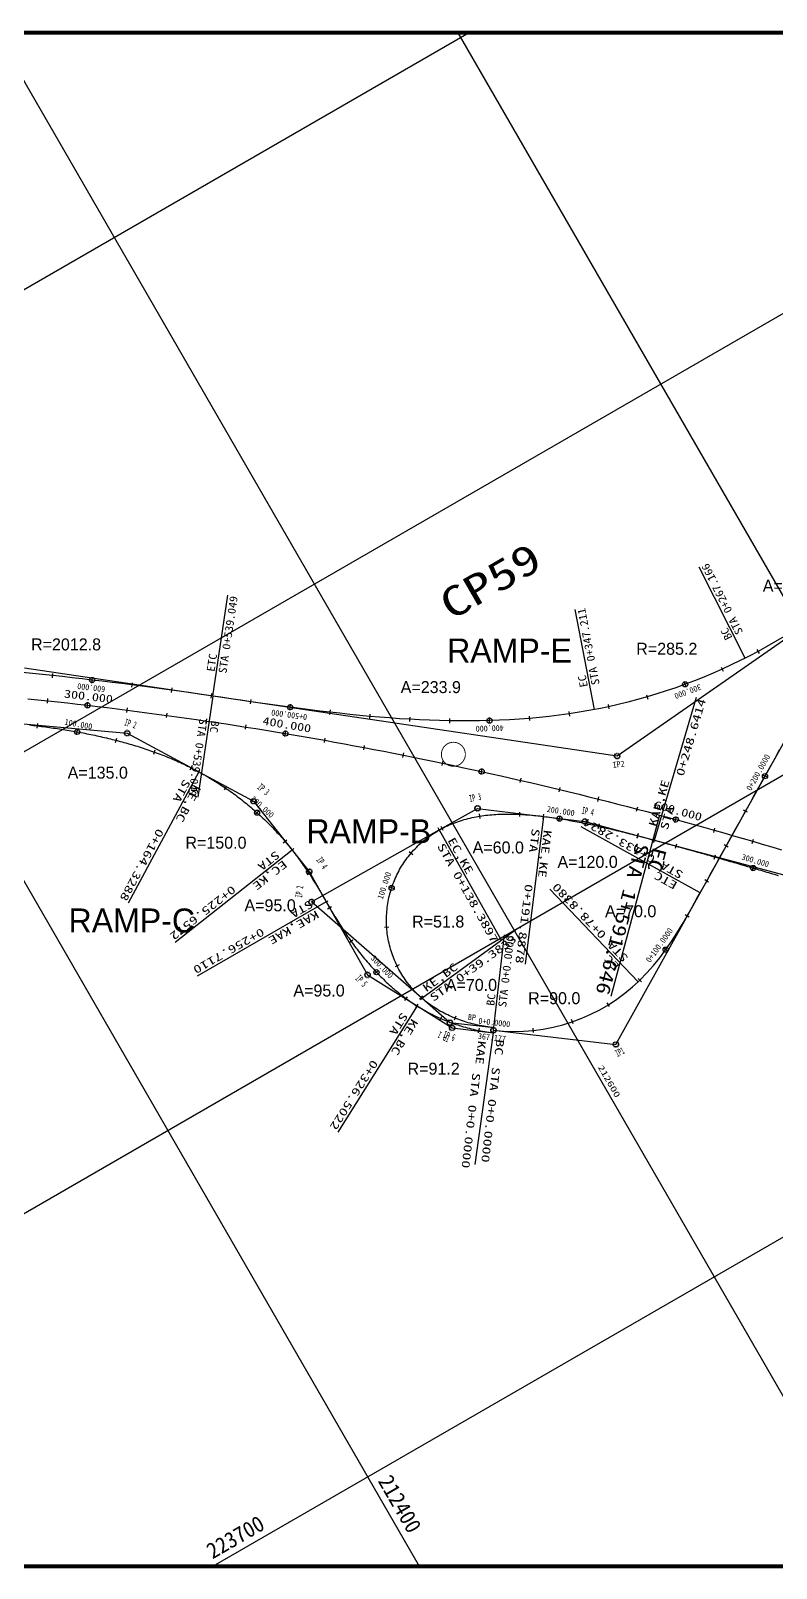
# Model space of a CAD drawing. Extents: x -5410 to -3212, y 168 to 1565.
# Drawn here: x -4952 to -4579, y 796 to 1565 of the extents above; entities that cross this region are included whole.
import ezdxf
from ezdxf.enums import TextEntityAlignment as Align

# ---------------------------------------------------------------- set-up
doc = ezdxf.new("R2010")
doc.units = 0
doc.header["$MEASUREMENT"] = 0
doc.layers.get('0').update_dxf_attribs({"linetype": 'CONTINUOUS'})
for name, color, linetype in [('CA-ALGN-CNTL', 2, 'CONTINUOUS'), ('CA-ALGN-IPLN', 1, 'CONTINUOUS'), ('CA-ALGN-IPSM', 2, 'CONTINUOUS'), ('CA-ALGN-STSM', 2, 'CONTINUOUS'), ('CA-ALGN-SUBL', 1, 'CONTINUOUS'), ('CA-ALGN-SUBT', 2, 'CONTINUOUS'), ('CA-ALGN-TEXT', 3, 'CONTINUOUS'), ('CA-TEXT', 3, 'CONTINUOUS'), ('CV-GRID-BORD', 4, 'CONTINUOUS'), ('CV-GRID-LINE', 1, 'CONTINUOUS'), ('CV-GRID-TEXT', 4, 'CONTINUOUS'), ('CV-SURV-SYMB', 3, 'CONTINUOUS'), ('CV-SURV-TEXT', 3, 'CONTINUOUS')]:
    doc.layers.add(name, color=color, linetype=linetype)
doc.styles.add('GHS', font='DotumChe.ttf')
doc.styles.add('GTXT', font='DotumChe.ttf')

# ---------------------------------------------------------------- blocks, each defined once
blk = doc.blocks.new('CVSVCPM')
at = {"const_width": 0.15}
blk.add_lwpolyline([(0, 2, -1), (0, -2, -1), (0, 2)], format="xyb", dxfattribs=at)
at = {"style": 'GTXT', "flags": 1}
blk.add_attdef('NO', text='', height=2.5, dxfattribs=at).set_placement((0, 4.76), align=Align.MIDDLE)
blk = doc.blocks.new('CASTAMM')
blk.add_line((0, -1.5), (0, 1.5))
blk.add_circle((0, 0), 1.3)
at = {"style": 'GTXT', "flags": 1}
for tag, p in [('XSEC_DAT', (0, -6.85)), ('STA_DST', (0, -3.62))]:
    blk.add_attdef(tag, text='', height=2.5, dxfattribs=at).set_placement(p, align=Align.MIDDLE)
blk = doc.blocks.new('CAIPMRK')
at = {"const_width": 0.1}
blk.add_lwpolyline([(-2, 0, -1), (2, 0, -1)], format="xyb", close=True, dxfattribs=at)
blk.add_circle((0, 0), 1.5)
blk = doc.blocks.new('CASTAMS')
blk.add_line((0, -1.5), (0, 1.5))
at = {"style": 'GTXT', "flags": 1}
for tag, p in [('XSEC_DAT', (0, -6.9)), ('STA_DST', (0, -3.6))]:
    blk.add_attdef(tag, text='', height=2.5, dxfattribs=at).set_placement(p, align=Align.MIDDLE)

msp = doc.modelspace()

# ---------------------------------------------------------------- linework, layer by layer
for p, q in [((-4867.72, 1194.56), (-4867.72, 1194.56)), ((-4695.35, 1172.24), (-4695.35, 1172.24)), ((-4747.5, 1165.49), (-4747.5, 1165.49)), ((-4821.05, 1155.43), (-4821.05, 1155.43)), ((-4639.91, 1160.36), (-4639.91, 1160.36)), ((-4803.98, 1129.53), (-4803.98, 1129.53)), ((-4758.58, 1077.48), (-4758.58, 1077.48)), ((-4756.12, 1081.32), (-4756.12, 1081.32))]:
    msp.add_line(p, q)
at = {"layer": 'CA-ALGN-CNTL'}
for points in [[(-4575.01, 1262.16), (-4579.33, 1259.63), (-4583.67, 1257.17), (-4588.06, 1254.76), (-4592.48, 1252.43), (-4594.41, 1251.44), (-4596.94, 1250.17), (-4601.44, 1247.99), (-4605.98, 1245.9), (-4610.56, 1243.88), (-4615.16, 1241.94), (-4619.81, 1240.08), (-4624.48, 1238.3), (-4629.18, 1236.61), (-4633.92, 1235), (-4638.68, 1233.47), (-4643.47, 1232.02), (-4648.28, 1230.66), (-4653.11, 1229.39), (-4657.97, 1228.2), (-4662.84, 1227.09), (-4667.74, 1226.07), (-4669.91, 1225.65), (-4672.65, 1225.14), (-4677.58, 1224.29), (-4682.52, 1223.52), (-4687.47, 1222.84), (-4692.43, 1222.23), (-4697.41, 1221.7), (-4702.38, 1221.25), (-4707.37, 1220.86), (-4712.36, 1220.55), (-4717.35, 1220.31), (-4722.35, 1220.13), (-4727.35, 1220.01), (-4732.35, 1219.96), (-4737.35, 1219.96), (-4742.35, 1220.03), (-4747.35, 1220.14), (-4752.34, 1220.31), (-4757.34, 1220.53), (-4762.33, 1220.79), (-4767.32, 1221.1), (-4772.31, 1221.46), (-4777.3, 1221.85), (-4782.28, 1222.28), (-4787.25, 1222.75), (-4792.23, 1223.25), (-4797.2, 1223.79), (-4802.17, 1224.35), (-4807.13, 1224.94), (-4812.1, 1225.55), (-4817.06, 1226.19), (-4822.01, 1226.85), (-4826.97, 1227.52), (-4831.92, 1228.21), (-4836.87, 1228.91), (-4841.82, 1229.62), (-4846.77, 1230.34), (-4851.71, 1231.07), (-4856.66, 1231.8), (-4860.66, 1232.4), (-4860.66, 1232.4), (-4861.61, 1232.54), (-4866.55, 1233.26), (-4871.5, 1233.98), (-4876.45, 1234.68), (-4881.4, 1235.37), (-4886.36, 1236.04), (-4891.31, 1236.71), (-4896.27, 1237.36), (-4901.23, 1238), (-4906.19, 1238.63), (-4911.15, 1239.24), (-4916.12, 1239.84), (-4921.08, 1240.43), (-4926.05, 1241.01), (-4931.02, 1241.58), (-4935.98, 1242.13), (-4940.96, 1242.67), (-4945.93, 1243.2), (-4950.9, 1243.72), (-4955.88, 1244.22)], [(-4953.24, 1231.09), (-4948.26, 1230.57), (-4943.29, 1230.05), (-4938.32, 1229.51), (-4933.35, 1228.96), (-4928.38, 1228.4), (-4923.41, 1227.82), (-4918.45, 1227.23), (-4913.49, 1226.63), (-4908.52, 1226.02), (-4903.56, 1225.39), (-4898.6, 1224.76), (-4893.65, 1224.11), (-4888.69, 1223.44), (-4883.74, 1222.77), (-4878.78, 1222.08), (-4873.83, 1221.38), (-4868.88, 1220.67), (-4863.94, 1219.94), (-4858.99, 1219.21), (-4854.05, 1218.46), (-4849.11, 1217.7), (-4844.17, 1216.92), (-4839.23, 1216.14), (-4834.29, 1215.34), (-4829.36, 1214.53), (-4824.43, 1213.7), (-4819.5, 1212.87), (-4814.57, 1212.02), (-4809.64, 1211.16), (-4804.72, 1210.29), (-4799.8, 1209.4), (-4794.88, 1208.51), (-4789.96, 1207.6), (-4785.05, 1206.67), (-4780.14, 1205.74), (-4775.23, 1204.79), (-4770.32, 1203.84), (-4765.42, 1202.87), (-4760.51, 1201.88), (-4755.61, 1200.89), (-4750.72, 1199.88), (-4745.82, 1198.86), (-4740.93, 1197.83), (-4736.04, 1196.78), (-4731.15, 1195.73), (-4726.27, 1194.66), (-4721.39, 1193.58), (-4716.51, 1192.48), (-4711.63, 1191.38), (-4706.76, 1190.26), (-4701.89, 1189.13), (-4697.02, 1187.99), (-4692.15, 1186.84), (-4687.29, 1185.67), (-4682.43, 1184.49), (-4677.58, 1183.3), (-4672.72, 1182.1), (-4667.87, 1180.88), (-4663.03, 1179.66), (-4658.18, 1178.42), (-4653.34, 1177.17), (-4648.5, 1175.9), (-4643.67, 1174.63), (-4638.84, 1173.34), (-4637.25, 1172.91), (-4634.01, 1172.04), (-4629.18, 1170.73), (-4624.36, 1169.41), (-4619.54, 1168.07), (-4614.73, 1166.73), (-4609.91, 1165.37), (-4605.11, 1164), (-4600.3, 1162.62), (-4595.5, 1161.24), (-4590.7, 1159.84), (-4585.9, 1158.43), (-4581.1, 1157.01), (-4576.31, 1155.58)], [(-4952.33, 1218), (-4951.34, 1217.89), (-4950.35, 1217.76), (-4949.35, 1217.64), (-4948.36, 1217.52), (-4947.37, 1217.39), (-4946.38, 1217.26), (-4945.39, 1217.13), (-4944.4, 1217), (-4943.41, 1216.86), (-4942.41, 1216.72), (-4941.42, 1216.58), (-4940.43, 1216.44), (-4939.45, 1216.29), (-4938.46, 1216.15), (-4937.47, 1216), (-4936.48, 1215.84), (-4935.49, 1215.69), (-4934.5, 1215.53), (-4933.52, 1215.37), (-4932.53, 1215.2), (-4931.54, 1215.04), (-4930.56, 1214.87), (-4929.57, 1214.7), (-4928.59, 1214.52), (-4927.61, 1214.34), (-4926.62, 1214.16), (-4925.64, 1213.97), (-4924.66, 1213.79), (-4923.68, 1213.59), (-4922.7, 1213.4), (-4921.72, 1213.2), (-4920.74, 1213), (-4919.76, 1212.79), (-4918.78, 1212.59), (-4917.8, 1212.37), (-4916.83, 1212.16), (-4915.85, 1211.94), (-4914.88, 1211.71), (-4913.9, 1211.49), (-4912.93, 1211.26), (-4911.96, 1211.02), (-4910.99, 1210.78), (-4910.02, 1210.54), (-4909.05, 1210.29), (-4908.08, 1210.04), (-4907.11, 1209.78), (-4906.15, 1209.53), (-4905.18, 1209.26), (-4904.22, 1208.99), (-4903.26, 1208.72), (-4902.3, 1208.44), (-4901.34, 1208.16), (-4900.38, 1207.88), (-4899.42, 1207.59), (-4898.46, 1207.29), (-4897.51, 1206.99), (-4896.56, 1206.69), (-4895.61, 1206.38), (-4894.66, 1206.07), (-4893.71, 1205.75), (-4892.76, 1205.42), (-4891.82, 1205.1), (-4890.88, 1204.76), (-4889.93, 1204.43), (-4888.99, 1204.08), (-4888.06, 1203.73), (-4887.12, 1203.38), (-4886.19, 1203.02), (-4885.26, 1202.66), (-4884.33, 1202.29), (-4883.4, 1201.92), (-4882.47, 1201.54), (-4881.55, 1201.15), (-4880.63, 1200.76), (-4879.71, 1200.37), (-4878.8, 1199.97), (-4877.88, 1199.56), (-4876.97, 1199.15), (-4876.06, 1198.73), (-4875.16, 1198.31), (-4874.25, 1197.88), (-4873.35, 1197.45), (-4872.45, 1197.01), (-4871.56, 1196.56), (-4870.67, 1196.11), (-4869.78, 1195.65), (-4868.89, 1195.19), (-4868.01, 1194.72), (-4867.72, 1194.56), (-4867.72, 1194.56), (-4867.13, 1194.25), (-4866.25, 1193.76), (-4865.38, 1193.28), (-4864.51, 1192.79), (-4863.64, 1192.29), (-4862.77, 1191.78), (-4861.91, 1191.28), (-4861.06, 1190.76), (-4860.2, 1190.24), (-4859.35, 1189.71), (-4858.51, 1189.18), (-4857.66, 1188.64), (-4856.82, 1188.1), (-4855.99, 1187.55), (-4855.16, 1187), (-4854.33, 1186.44), (-4853.5, 1185.87), (-4852.68, 1185.3), (-4851.87, 1184.72), (-4851.05, 1184.14), (-4850.24, 1183.55), (-4849.44, 1182.96), (-4848.64, 1182.36), (-4847.84, 1181.76), (-4847.05, 1181.15), (-4846.26, 1180.53), (-4845.47, 1179.92), (-4844.69, 1179.29), (-4843.91, 1178.66), (-4843.14, 1178.03), (-4842.37, 1177.39), (-4841.61, 1176.74), (-4840.85, 1176.09), (-4840.09, 1175.44), (-4839.34, 1174.78), (-4838.6, 1174.11), (-4837.85, 1173.44), (-4837.12, 1172.76), (-4836.38, 1172.08), (-4835.65, 1171.4), (-4834.93, 1170.71), (-4834.21, 1170.02), (-4833.5, 1169.32), (-4832.79, 1168.61), (-4832.08, 1167.9), (-4831.38, 1167.19), (-4830.68, 1166.47), (-4829.99, 1165.75), (-4829.31, 1165.02), (-4828.63, 1164.29), (-4827.95, 1163.55), (-4827.28, 1162.81), (-4826.61, 1162.07), (-4825.95, 1161.32), (-4825.29, 1160.56), (-4824.64, 1159.8), (-4823.99, 1159.04), (-4823.35, 1158.27), (-4822.72, 1157.5), (-4822.09, 1156.73), (-4821.46, 1155.95), (-4821.05, 1155.43), (-4821.05, 1155.43), (-4820.84, 1155.16), (-4820.22, 1154.37), (-4819.61, 1153.58), (-4819.01, 1152.79), (-4818.41, 1151.99), (-4817.81, 1151.18), (-4817.22, 1150.37), (-4816.64, 1149.56), (-4816.06, 1148.75), (-4815.48, 1147.93), (-4814.91, 1147.11), (-4814.34, 1146.29), (-4813.78, 1145.46), (-4813.22, 1144.63), (-4812.67, 1143.8), (-4812.12, 1142.96), (-4811.57, 1142.13), (-4811.03, 1141.28), (-4810.49, 1140.44), (-4809.96, 1139.6), (-4809.43, 1138.75), (-4808.91, 1137.9), (-4808.38, 1137.04), (-4807.87, 1136.19), (-4807.35, 1135.33), (-4806.84, 1134.47), (-4806.33, 1133.61), (-4805.82, 1132.75), (-4805.32, 1131.88), (-4804.82, 1131.02), (-4804.33, 1130.15), (-4803.98, 1129.53), (-4803.98, 1129.53), (-4803.83, 1129.28), (-4803.34, 1128.41), (-4802.84, 1127.54), (-4802.34, 1126.68), (-4801.84, 1125.81), (-4801.33, 1124.95), (-4800.82, 1124.09), (-4800.31, 1123.23), (-4799.79, 1122.38), (-4799.27, 1121.52), (-4798.75, 1120.67), (-4798.22, 1119.82), (-4797.69, 1118.97), (-4797.15, 1118.13), (-4796.61, 1117.29), (-4796.07, 1116.45), (-4795.52, 1115.61), (-4794.97, 1114.78), (-4794.41, 1113.95), (-4793.85, 1113.12), (-4793.29, 1112.29), (-4792.72, 1111.47), (-4792.14, 1110.65), (-4791.56, 1109.84), (-4790.98, 1109.03), (-4790.39, 1108.22), (-4789.8, 1107.41), (-4789.2, 1106.61), (-4788.6, 1105.81), (-4787.99, 1105.02), (-4787.38, 1104.23), (-4786.76, 1103.44), (-4786.13, 1102.66), (-4785.5, 1101.88), (-4784.87, 1101.11), (-4784.23, 1100.34), (-4783.58, 1099.58), (-4782.93, 1098.82), (-4782.28, 1098.07), (-4781.62, 1097.32), (-4780.95, 1096.57), (-4780.27, 1095.83), (-4779.6, 1095.1), (-4778.91, 1094.37), (-4778.22, 1093.65), (-4777.52, 1092.93), (-4776.82, 1092.22), (-4776.11, 1091.51), (-4775.4, 1090.81), (-4774.68, 1090.12), (-4773.95, 1089.43), (-4773.22, 1088.75), (-4772.48, 1088.07), (-4771.74, 1087.41), (-4770.99, 1086.75), (-4770.23, 1086.09), (-4769.47, 1085.44), (-4768.7, 1084.81), (-4767.92, 1084.17), (-4767.14, 1083.55), (-4766.36, 1082.93), (-4765.56, 1082.32), (-4764.76, 1081.72), (-4763.96, 1081.13), (-4763.15, 1080.54), (-4762.33, 1079.97), (-4761.51, 1079.4), (-4760.68, 1078.84), (-4759.84, 1078.29), (-4759, 1077.75), (-4758.58, 1077.48), (-4758.58, 1077.48), (-4758.16, 1077.22), (-4757.3, 1076.69), (-4756.44, 1076.18), (-4755.58, 1075.68), (-4754.71, 1075.18), (-4753.84, 1074.7), (-4752.96, 1074.22), (-4752.07, 1073.76), (-4751.18, 1073.3), (-4750.29, 1072.86), (-4749.39, 1072.42), (-4748.48, 1071.99), (-4747.57, 1071.58), (-4746.66, 1071.17), (-4745.74, 1070.77), (-4744.82, 1070.39), (-4743.89, 1070.01), (-4742.96, 1069.65), (-4742.03, 1069.29), (-4741.09, 1068.94), (-4740.15, 1068.61), (-4739.2, 1068.28), (-4738.25, 1067.97), (-4737.3, 1067.67), (-4736.34, 1067.37), (-4735.38, 1067.09), (-4734.42, 1066.82), (-4733.46, 1066.56), (-4732.49, 1066.3), (-4731.52, 1066.06), (-4730.54, 1065.83), (-4729.57, 1065.61), (-4728.59, 1065.41), (-4727.61, 1065.21), (-4726.63, 1065.02), (-4725.64, 1064.84), (-4724.66, 1064.68), (-4723.67, 1064.52), (-4722.68, 1064.38), (-4721.69, 1064.25), (-4720.7, 1064.12), (-4720.52, 1064.1), (-4720.52, 1064.1)], [(-4720.38, 1065.34), (-4720.38, 1065.34), (-4720.38, 1065.34), (-4715.4, 1064.91), (-4710.4, 1064.75), (-4705.4, 1064.87), (-4700.42, 1065.26), (-4695.47, 1065.94), (-4690.56, 1066.88), (-4685.71, 1068.1), (-4680.93, 1069.59), (-4676.25, 1071.33), (-4671.67, 1073.34), (-4667.21, 1075.59), (-4662.88, 1078.09), (-4658.7, 1080.83), (-4654.67, 1083.8), (-4650.82, 1086.98), (-4647.98, 1089.57), (-4647.14, 1090.37), (-4643.66, 1093.96), (-4640.36, 1097.71), (-4637.23, 1101.61), (-4634.25, 1105.62), (-4631.4, 1109.74), (-4628.68, 1113.93), (-4626.06, 1118.19), (-4623.52, 1122.5), (-4621.04, 1126.84), (-4618.59, 1131.2), (-4617, 1134.07), (-4616.16, 1135.57), (-4613.73, 1139.94), (-4611.3, 1144.31), (-4608.87, 1148.68), (-4606.44, 1153.05), (-4604.01, 1157.42), (-4601.58, 1161.79), (-4599.15, 1166.16), (-4596.72, 1170.53), (-4594.29, 1174.9), (-4591.86, 1179.27), (-4589.43, 1183.63), (-4587, 1188), (-4584.57, 1192.37), (-4582.14, 1196.74), (-4579.71, 1201.11), (-4577.28, 1205.48)], [(-4720.38, 1065.34), (-4715.4, 1064.91), (-4710.4, 1064.75), (-4705.4, 1064.87), (-4700.42, 1065.26), (-4695.47, 1065.94), (-4690.56, 1066.88), (-4685.71, 1068.1), (-4680.93, 1069.59), (-4676.25, 1071.33), (-4671.67, 1073.34), (-4667.21, 1075.59), (-4662.88, 1078.09), (-4658.7, 1080.83), (-4654.67, 1083.8), (-4650.82, 1086.98), (-4647.98, 1089.57), (-4647.14, 1090.37), (-4643.66, 1093.96), (-4640.36, 1097.71), (-4637.23, 1101.61), (-4634.25, 1105.62), (-4631.4, 1109.74), (-4628.68, 1113.93), (-4626.06, 1118.19), (-4623.52, 1122.5), (-4621.04, 1126.84), (-4618.59, 1131.2), (-4617, 1134.07), (-4616.16, 1135.57), (-4613.73, 1139.94), (-4611.3, 1144.31), (-4608.87, 1148.68), (-4606.44, 1153.05), (-4604.01, 1157.42), (-4601.58, 1161.79), (-4599.15, 1166.16), (-4596.72, 1170.53), (-4594.29, 1174.9), (-4591.86, 1179.27), (-4589.43, 1183.64), (-4587, 1188.01), (-4584.57, 1192.38), (-4582.14, 1196.75), (-4579.71, 1201.12), (-4577.28, 1205.48)], [(-4720.23, 1066.59), (-4721.23, 1066.71), (-4722.22, 1066.84), (-4723.21, 1066.98), (-4724.2, 1067.14), (-4725.18, 1067.3), (-4726.17, 1067.48), (-4727.15, 1067.68), (-4728.13, 1067.88), (-4729.1, 1068.1), (-4730.08, 1068.33), (-4731.05, 1068.57), (-4732.01, 1068.82), (-4732.98, 1069.09), (-4733.94, 1069.37), (-4734.89, 1069.67), (-4735.84, 1069.98), (-4736.79, 1070.3), (-4737.73, 1070.64), (-4738.67, 1070.99), (-4739.6, 1071.35), (-4740.52, 1071.73), (-4741.44, 1072.13), (-4742.35, 1072.53), (-4743.26, 1072.96), (-4744.16, 1073.39), (-4745.05, 1073.85), (-4745.94, 1074.31), (-4746.81, 1074.79), (-4747.68, 1075.29), (-4748.54, 1075.8), (-4749.39, 1076.33), (-4750.23, 1076.87), (-4751.06, 1077.42), (-4751.89, 1077.99), (-4752.7, 1078.58), (-4753.5, 1079.18), (-4754.28, 1079.79), (-4755.06, 1080.42), (-4755.83, 1081.07), (-4756.12, 1081.32), (-4756.12, 1081.32), (-4756.58, 1081.73), (-4757.32, 1082.4), (-4758.04, 1083.09), (-4758.76, 1083.79), (-4759.46, 1084.5), (-4760.14, 1085.23), (-4760.81, 1085.97), (-4761.47, 1086.73), (-4762.11, 1087.5), (-4762.74, 1088.27), (-4763.35, 1089.07), (-4763.95, 1089.87), (-4764.53, 1090.68), (-4765.09, 1091.51), (-4765.64, 1092.34), (-4766.17, 1093.19), (-4766.69, 1094.05), (-4767.19, 1094.91), (-4767.67, 1095.79), (-4768.14, 1096.67), (-4768.59, 1097.57), (-4769.02, 1098.47), (-4769.43, 1099.38), (-4769.83, 1100.3), (-4770.21, 1101.22), (-4770.57, 1102.16), (-4770.91, 1103.09), (-4771.23, 1104.04), (-4771.54, 1104.99), (-4771.83, 1105.95), (-4772.1, 1106.91), (-4772.35, 1107.88), (-4772.58, 1108.85), (-4772.79, 1109.83), (-4772.98, 1110.81), (-4773.16, 1111.8), (-4773.31, 1112.79), (-4773.45, 1113.78), (-4773.57, 1114.77), (-4773.67, 1115.76), (-4773.75, 1116.76), (-4773.81, 1117.76), (-4773.85, 1118.76), (-4773.87, 1119.76), (-4773.87, 1120.76), (-4773.85, 1121.76), (-4773.82, 1122.76), (-4773.76, 1123.76), (-4773.68, 1124.75), (-4773.59, 1125.75), (-4773.48, 1126.74), (-4773.34, 1127.73), (-4773.19, 1128.72), (-4773.02, 1129.71), (-4772.83, 1130.69), (-4772.62, 1131.67), (-4772.39, 1132.64), (-4772.15, 1133.61), (-4771.88, 1134.57), (-4771.6, 1135.53), (-4771.3, 1136.49), (-4770.98, 1137.43), (-4770.64, 1138.37), (-4770.28, 1139.31), (-4769.91, 1140.24), (-4769.51, 1141.15), (-4769.1, 1142.07), (-4768.68, 1142.97), (-4768.23, 1143.87), (-4767.77, 1144.75), (-4767.29, 1145.63), (-4766.79, 1146.5), (-4766.28, 1147.36), (-4765.75, 1148.21), (-4765.2, 1149.04), (-4764.64, 1149.87), (-4764.07, 1150.69), (-4763.47, 1151.49), (-4762.86, 1152.29), (-4762.24, 1153.07), (-4761.6, 1153.84), (-4760.95, 1154.59), (-4760.28, 1155.34), (-4759.6, 1156.07), (-4758.9, 1156.79), (-4758.19, 1157.49), (-4757.47, 1158.18), (-4756.73, 1158.86), (-4755.98, 1159.52), (-4755.22, 1160.17), (-4754.44, 1160.8), (-4753.66, 1161.42), (-4752.86, 1162.02), (-4752.05, 1162.6), (-4751.23, 1163.17), (-4750.4, 1163.73), (-4749.55, 1164.27), (-4748.7, 1164.79), (-4747.84, 1165.3), (-4747.5, 1165.49), (-4747.5, 1165.49), (-4746.97, 1165.79), (-4746.08, 1166.26), (-4745.19, 1166.71), (-4744.3, 1167.15), (-4743.39, 1167.57), (-4742.48, 1167.98), (-4741.55, 1168.37), (-4740.63, 1168.74), (-4739.69, 1169.1), (-4738.75, 1169.44), (-4737.81, 1169.77), (-4736.86, 1170.08), (-4735.9, 1170.38), (-4734.94, 1170.66), (-4733.98, 1170.92), (-4733.01, 1171.17), (-4732.04, 1171.41), (-4731.06, 1171.63), (-4730.08, 1171.84), (-4729.1, 1172.03), (-4728.12, 1172.21), (-4727.13, 1172.38), (-4726.15, 1172.53), (-4725.16, 1172.67), (-4724.16, 1172.8), (-4723.17, 1172.91), (-4722.18, 1173.02), (-4721.18, 1173.11), (-4720.18, 1173.19), (-4719.19, 1173.26), (-4718.19, 1173.32), (-4717.19, 1173.36), (-4716.19, 1173.4), (-4715.19, 1173.43), (-4714.19, 1173.44), (-4713.19, 1173.45), (-4712.19, 1173.45), (-4711.19, 1173.43), (-4710.19, 1173.41), (-4709.19, 1173.38), (-4708.19, 1173.35), (-4707.19, 1173.3), (-4706.19, 1173.25), (-4705.2, 1173.19), (-4704.2, 1173.12), (-4703.2, 1173.04), (-4702.2, 1172.96), (-4701.21, 1172.87), (-4700.21, 1172.78), (-4699.22, 1172.68), (-4698.22, 1172.57), (-4697.23, 1172.46), (-4696.24, 1172.35), (-4695.35, 1172.24), (-4695.35, 1172.24), (-4695.24, 1172.23), (-4694.25, 1172.1), (-4693.26, 1171.97), (-4692.27, 1171.84), (-4691.28, 1171.7), (-4690.29, 1171.56), (-4689.3, 1171.42), (-4688.31, 1171.27), (-4687.32, 1171.11), (-4686.33, 1170.96), (-4685.35, 1170.8), (-4684.36, 1170.63), (-4683.37, 1170.46), (-4682.39, 1170.29), (-4681.41, 1170.12), (-4680.42, 1169.94), (-4679.44, 1169.75), (-4678.46, 1169.57), (-4677.47, 1169.38), (-4676.49, 1169.19), (-4675.51, 1168.99), (-4674.53, 1168.8), (-4673.55, 1168.6), (-4672.57, 1168.39), (-4671.59, 1168.19), (-4670.62, 1167.98), (-4669.64, 1167.77), (-4668.66, 1167.55), (-4667.68, 1167.34), (-4666.71, 1167.12), (-4665.73, 1166.89), (-4664.76, 1166.67), (-4663.79, 1166.44), (-4662.81, 1166.22), (-4661.84, 1165.99), (-4660.87, 1165.75), (-4659.89, 1165.52), (-4658.92, 1165.28), (-4657.95, 1165.05), (-4656.98, 1164.81), (-4656.01, 1164.57), (-4655.04, 1164.32), (-4654.07, 1164.08), (-4653.1, 1163.83), (-4652.13, 1163.58), (-4651.16, 1163.34), (-4650.19, 1163.09), (-4649.23, 1162.83), (-4648.26, 1162.58), (-4647.29, 1162.33), (-4646.32, 1162.07), (-4645.36, 1161.82), (-4644.39, 1161.56), (-4643.42, 1161.31), (-4642.46, 1161.05), (-4641.49, 1160.79), (-4640.53, 1160.53), (-4639.91, 1160.36), (-4639.91, 1160.36), (-4639.56, 1160.27), (-4638.6, 1160.01), (-4637.63, 1159.75), (-4636.66, 1159.49), (-4635.7, 1159.23), (-4634.73, 1158.97), (-4633.77, 1158.7), (-4632.8, 1158.44), (-4631.84, 1158.18), (-4630.87, 1157.91), (-4629.91, 1157.65), (-4628.95, 1157.39), (-4627.98, 1157.12), (-4627.02, 1156.85), (-4626.05, 1156.59), (-4625.09, 1156.32), (-4624.13, 1156.06), (-4623.16, 1155.79), (-4622.2, 1155.52), (-4621.24, 1155.25), (-4620.27, 1154.98), (-4619.31, 1154.71), (-4618.35, 1154.44), (-4617.38, 1154.17), (-4616.42, 1153.9), (-4615.46, 1153.63), (-4614.5, 1153.36), (-4613.53, 1153.09), (-4612.57, 1152.82), (-4611.61, 1152.54), (-4610.65, 1152.27), (-4609.69, 1152), (-4608.72, 1151.72), (-4607.76, 1151.45), (-4606.8, 1151.17), (-4605.84, 1150.9), (-4604.88, 1150.62), (-4603.92, 1150.34), (-4602.96, 1150.07), (-4602, 1149.79), (-4601.04, 1149.51), (-4600.07, 1149.24), (-4599.11, 1148.96), (-4598.15, 1148.68), (-4597.19, 1148.4), (-4596.23, 1148.12), (-4595.27, 1147.84), (-4594.31, 1147.56), (-4593.35, 1147.28), (-4592.39, 1147), (-4591.43, 1146.72), (-4590.48, 1146.43), (-4589.52, 1146.15), (-4588.56, 1145.87), (-4587.6, 1145.59), (-4586.64, 1145.3), (-4585.68, 1145.02), (-4584.72, 1144.73), (-4583.76, 1144.45), (-4582.8, 1144.16), (-4581.85, 1143.88), (-4580.89, 1143.59), (-4579.93, 1143.31), (-4578.97, 1143.02), (-4578.01, 1142.73)]]:
    msp.add_lwpolyline(points, dxfattribs=at)
at = {"layer": 'CA-ALGN-IPLN'}
for p, q in [((-4432.36, 1359.75), (-4658.55, 1202.4)), ((-4659.15, 1058.26), (-4495.69, 1352.22)), ((-4658.55, 1202.4), (-4954.93, 1246.39)), ((-4976.21, 1220.45), (-4903.56, 1213.84)), ((-4903.56, 1213.84), (-4867.72, 1194.56)), ((-4867.72, 1194.56), (-4840.33, 1179.84)), ((-4840.33, 1179.84), (-4821.05, 1155.43)), ((-4747.5, 1165.49), (-4728.33, 1176.29)), ((-4728.33, 1176.29), (-4695.35, 1172.24)), ((-4695.35, 1172.24), (-4674.63, 1169.7)), ((-4674.63, 1169.7), (-4639.91, 1160.36)), ((-4811.37, 1129.5), (-4747.5, 1165.49)), ((-4821.05, 1155.43), (-4812.53, 1144.64)), ((-4639.91, 1160.36), (-4557.26, 1138.15)), ((-4812.53, 1144.64), (-4803.98, 1129.53)), ((-4756.12, 1081.32), (-4811.37, 1129.5)), ((-4803.98, 1129.53), (-4783.32, 1093.02)), ((-4783.32, 1093.02), (-4758.58, 1077.48)), ((-4758.58, 1077.48), (-4741.07, 1066.48)), ((-4742.12, 1069.12), (-4756.12, 1081.32)), ((-4720.23, 1066.59), (-4742.12, 1069.12)), ((-4741.07, 1066.48), (-4720.52, 1064.1)), ((-4720.38, 1065.34), (-4659.15, 1058.26))]:
    msp.add_line(p, q, dxfattribs=at)
at = {"layer": 'CA-ALGN-SUBL'}
for p, q in [((-4594.41, 1251.44), (-4617.49, 1296.92)), ((-4860.66, 1232.4), (-4853.18, 1282.85)), ((-4669.91, 1225.65), (-4679.49, 1275.74)), ((-4860.66, 1232.4), (-4868.15, 1181.95)), ((-4639.91, 1160.36), (-4618.82, 1231.82)), ((-4867.72, 1194.56), (-4903, 1128.95)), ((-4871.02, 1197.63), (-4872.1, 1195.49)), ((-4867.72, 1194.56), (-4867.72, 1194.56)), ((-4695.35, 1172.24), (-4704.43, 1098.3)), ((-4667.42, 1168.51), (-4667.95, 1166.16)), ((-4637.25, 1172.91), (-4661.64, 1082.13)), ((-4747.5, 1165.49), (-4716.62, 1110.69)), ((-4617, 1134.07), (-4676.43, 1167.11)), ((-4647.96, 1163.74), (-4648.56, 1161.42)), ((-4821.05, 1155.43), (-4879.51, 1109.25)), ((-4821.05, 1155.43), (-4821.05, 1155.43)), ((-4639.91, 1160.36), (-4639.91, 1160.36)), ((-4647.98, 1089.57), (-4692.11, 1135.92)), ((-4803.98, 1129.53), (-4868.56, 1092.39)), ((-4803.98, 1129.53), (-4803.98, 1129.53)), ((-4756.12, 1081.32), (-4708.71, 1116.05)), ((-4720.38, 1065.34), (-4714.86, 1113.03)), ((-4758.58, 1077.48), (-4798.17, 1014.37)), ((-4720.55, 1064.11), (-4729.71, 998.24))]:
    msp.add_line(p, q, dxfattribs=at)
at = {"layer": 'CV-GRID-BORD', "const_width": 2}
msp.add_lwpolyline([(-4054.24, 1564.07), (-4054.24, 797.34), (-5408.55, 797.34), (-5408.55, 1564.07)], close=True, dxfattribs=at)
at = {"layer": 'CV-GRID-LINE'}
for p, q in [((-4732.48, 1564.07), (-5408.55, 1173.74)), ((-4332.48, 1564.07), (-5408.55, 942.8)), ((-5200.13, 1564.07), (-4757.45, 797.34)), ((-4969.19, 1564.07), (-4526.51, 797.34)), ((-4738.25, 1564.07), (-4295.57, 797.34)), ((-4054.24, 1493.77), (-5260.5, 797.34)), ((-4054.24, 1262.83), (-4860.5, 797.34))]:
    msp.add_line(p, q, dxfattribs=at)

# ---------------------------------------------------------------- block references
at = {"layer": 'CA-ALGN-IPSM', "yscale": 0.849999999999909}
for p, xscale, rotation in [((-4903.56, 1213.84), 0.8499999999999893, 167.4054141808011), ((-4658.55, 1202.4), 0.8499999999999999, 4.782937829776428), ((-4840.33, 1179.84), 0.8500000000001369, 109.3193729184071), ((-4728.33, 1176.29), 0.8500000000000353, 199.8877919192184), ((-4674.63, 1169.7), 0.8500000000000324, 16.3165805031016), ((-4812.53, 1144.64), 0.8499999999999193, 22.19205817682228), ((-4811.37, 1129.5), 0.8500000000000454, 152.8552888176792), ((-4783.32, 1093.02), 0.8499999999999437, 198.180494625696), ((-4742.12, 1069.12), 0.8499999999999674, 216.9421763954533), ((-4741.07, 1066.48), 0.8499999999999323, 212.0892690244665), ((-4720.39, 1065.38), 0.8499999999999863, 354.43286322355), ((-4659.15, 1058.26), 0.8499999999999227, 211.4771158881103)]:
    msp.add_blockref('CAIPMRK', p, dxfattribs=dict(at, xscale=xscale, rotation=rotation))
at = {"layer": 'CA-ALGN-STSM', "yscale": 0.75, "zscale": 0.75}
for p, xscale, rotation in [((-4588.06, 1254.76), 0.7500000000000243, 208.2758505599703), ((-4605.98, 1245.9), 0.7500000000000469, 204.324160138198), ((-4940.96, 1242.67), 0.7500000000000202, 173.8616456012122), ((-4901.23, 1238), 0.7499999999999991, 172.7231073251087), ((-4943.29, 1230.05), 0.7499999999999792, 353.889332005672), ((-4881.4, 1235.37), 0.7500000000000008, 172.1537853838009), ((-4861.61, 1232.54), 0.749999999999995, 171.5843633527138), ((-4841.82, 1229.62), 0.7499999999999889, 171.7471839492561), ((-4643.47, 1232.02), 0.7500000000000097, 196.2896844392629), ((-4903.56, 1225.39), 0.7499999999999788, 352.7435436734624), ((-4883.74, 1222.77), 0.7499999999999886, 352.1705444037472), ((-4802.17, 1224.35), 0.7500000000000029, 173.3827298837486), ((-4782.28, 1222.28), 0.7500000000000159, 174.8287914189194), ((-4702.38, 1221.25), 0.7500000000000066, 184.8007060889755), ((-4682.52, 1223.52), 0.7499999999999981, 188.3406729499175), ((-4662.84, 1227.09), 0.7499999999999544, 192.272217704748), ((-4948.36, 1217.52), 0.7499999999999782, 352.7627863467014), ((-4863.94, 1219.94), 0.7500000000000272, 351.5977184364844), ((-4844.17, 1216.92), 0.7500000000000322, 351.0246207234867), ((-4762.33, 1220.79), 0.7499999999999992, 176.6934391921662), ((-4742.35, 1220.03), 0.7500000000000034, 178.9772047155951), ((-4909.05, 1210.29), 0.7499999999999457, 345.5732864272796), ((-4804.72, 1210.29), 0.7500000000000103, 349.8786863210037), ((-4785.05, 1206.67), 0.7500000000000165, 349.3057142625599), ((-4889.93, 1204.43), 0.7500000000000303, 340.0922864774647), ((-4765.42, 1202.87), 0.7499999999999732, 348.7329203852942), ((-4745.82, 1198.86), 0.7500000000000046, 348.159813986581), ((-4871.56, 1196.56), 0.749999999999998, 333.3538389625314), ((-4867.72, 1194.56), 0.7499999999999559, 331.7299311779834), ((-4867.72, 1194.56), 0.7499999999999559, 331.7299311779834), ((-4854.33, 1186.44), 0.750000000000102, 325.7438994302949), ((-4706.76, 1190.26), 0.7500000000000409, 347.0139721213166), ((-4687.29, 1185.67), 0.7500000000000054, 346.4409693821156), ((-4667.87, 1180.88), 0.7500000000000119, 345.8679839333515), ((-4648.5, 1175.9), 0.7499999999999533, 345.2952153306229), ((-4727.13, 1172.38), 0.7499999999999727, 9.212459014258005), ((-4707.19, 1173.3), 0.7499999999999987, 357.1525170984767), ((-4695.35, 1172.24), 0.7500000000000054, 353.0008527358517), ((-4695.35, 1172.24), 0.7500000000000054, 353.0008527358517), ((-4594.29, 1174.9), 0.7499999999999137, 60.9233056770835), ((-4594.29, 1174.9), 0.7499999999999624, 60.9234283589599), ((-4747.5, 1165.49), 0.7500000000000868, 29.39933621153595), ((-4747.5, 1165.49), 0.7500000000000868, 29.39933621153595), ((-4746.08, 1166.26), 0.7500000000000494, 27.63874337652291), ((-4667.68, 1167.34), 0.7500000000000283, 347.4141739131445), ((-4648.26, 1162.58), 0.7500000000000216, 345.3543327540143), ((-4639.91, 1160.36), 0.7500000000000189, 344.9564470457106), ((-4639.91, 1160.36), 0.7500000000000189, 344.9564470457106), ((-4609.91, 1165.37), 0.7500000000000603, 344.1900960014651), ((-4590.7, 1159.84), 0.7500000000000021, 343.695328664368), ((-4824.64, 1159.8), 0.7500000000000876, 310.4651859067906), ((-4821.05, 1155.43), 0.7499999999998403, 308.3042122818173), ((-4821.05, 1155.43), 0.7499999999998403, 308.3042122818173), ((-4761.6, 1153.84), 0.7499999999999849, 49.74012459544239), ((-4628.95, 1157.39), 0.7499999999999413, 344.6355367522927), ((-4604.01, 1157.42), 0.7499999999999137, 60.9233056770835), ((-4604.01, 1157.42), 0.7499999999999624, 60.9234283589599), ((-4609.69, 1152), 0.7499999999999971, 344.1029115937955), ((-4812.67, 1143.8), 0.7500000000001263, 303.4785553743999), ((-4613.73, 1139.94), 0.7499999999999137, 60.9233056770835), ((-4613.73, 1139.94), 0.7500000000001635, 60.92342835957565), ((-4803.98, 1129.53), 0.7500000000000161, 299.5034303891894), ((-4803.98, 1129.53), 0.7500000000000161, 299.5034303891894), ((-4802.34, 1126.68), 0.7500000000000149, 300.1458657974173), ((-4623.52, 1122.5), 0.7499999999998043, 59.89198942213596), ((-4623.52, 1122.5), 0.7499999999998043, 59.89198942213596), ((-4773.75, 1116.76), 0.7500000000002186, 93.98404712873625), ((-4791.56, 1109.84), 0.7499999999999326, 305.5295101191784), ((-4768.59, 1097.57), 0.7499999999999845, 116.1059046210576), ((-4647.14, 1090.37), 0.7500000000000139, 44.32517089806389), ((-4647.14, 1090.37), 0.7500000000000139, 44.32517089806389), ((-4763.96, 1081.13), 0.7500000000000161, 323.915391455637), ((-4758.58, 1077.48), 0.7499999999999213, 327.8640588812626), ((-4758.58, 1077.48), 0.7499999999999213, 327.8640588812626), ((-4756.58, 1081.73), 0.7500000000000095, 138.2277934218884), ((-4756.12, 1081.32), 0.7499999999999397, 138.9098107334861), ((-4756.12, 1081.32), 0.7499999999999397, 138.9098107334861), ((-4662.88, 1078.09), 0.7500000000000419, 31.60067264171814), ((-4662.88, 1078.09), 0.7499999999999382, 31.60067264266115), ((-4746.66, 1071.17), 0.7500000000000869, 336.3393786461733), ((-4739.6, 1071.35), 0.7500000000000128, 158.1530028875495), ((-4680.93, 1069.59), 0.7500000000000128, 18.86816875193513), ((-4680.93, 1069.59), 0.7500000000000556, 18.86821484300393), ((-4727.61, 1065.21), 0.7499999999999835, 348.8974392440725), ((-4700.42, 1065.26), 0.7500000000000235, 6.136020840956406), ((-4700.42, 1065.26), 0.7499999999999977, 6.135802517708976)]:
    msp.add_blockref('CASTAMS', p, dxfattribs=dict(at, xscale=xscale, rotation=rotation))
at = {"layer": 'CA-ALGN-STSM'}
for p, rotation in [((-4921.08, 1240.43), 352.7231073251001), ((-4624.48, 1238.3), 21.80673729957702), ((-4923.41, 1227.82), 353.0300434160118), ((-4822.01, 1226.85), 353.3827298837572), ((-4928.59, 1214.52), 347.7898935287001), ((-4824.43, 1213.7), 350.1652462881711), ((-4722.35, 1220.13), 3.123342252847827), ((-4726.27, 1194.66), 347.300468224369), ((-4584.57, 1192.37), 64.37639584336254), ((-4838.6, 1174.11), 314.2847441707963), ((-4687.32, 1171.11), 349.10739494268), ((-4629.18, 1170.73), 344.454526256387), ((-4590.48, 1146.43), 343.3826148719072), ((-4771.3, 1136.49), 71.44345086510842), ((-4634.25, 1105.62), 53.84327073247589), ((-4778.91, 1094.37), 314.3983847956368), ((-4720.38, 1065.34), 353.3818898038172)]:
    msp.add_blockref('CASTAMM', p, dxfattribs=dict(at, rotation=rotation))
at = {"layer": 'CV-SURV-SYMB', "xscale": 3, "yscale": 3}
msp.add_blockref('CVSVCPM', (-4740.42, 1203.32), dxfattribs=at)

# ---------------------------------------------------------------- texts
at = {"layer": 'CA-ALGN-SUBT', "style": 'GHS'}
for s, height, rotation, width, p, p2 in [('STA 0+267.166', 4, 116.90188, 1.100098, (-4595.38, 1264.41), (-4613.03, 1299.19)), ('STA 0+539.049', 4, 81.55742, 1.100098, (-4853.96, 1243.53), (-4848.23, 1282.11)), ('STA 0+347.211', 4, 100.82384, 1.100098, (-4667.25, 1238.37), (-4674.57, 1276.68)), ('BC', 4, 116.90188, 1.100098, (-4600.73, 1261.69), (-4603.45, 1267.04)), ('ETC', 4, 81.55742, 1.100098, (-4859.89, 1244.42), (-4858.57, 1253.32)), ('EC', 4, 100.82384, 1.100098, (-4673.14, 1237.25), (-4674.27, 1243.14)), ('STA    0+248.6414', 4, 73.56033, 1.466797, (-4633.27, 1165.18), (-4614.03, 1230.4)), ('STA 0+539.049', 4, 261.55742, 1.100098, (-4867.37, 1221.26), (-4873.1, 1182.69)), ('BC', 4, 261.55742, 1.100098, (-4861.44, 1220.38), (-4862.32, 1214.45)), ('STA    0+164.3288', 4, 241.72986, 1.466797, (-4875.2, 1191.21), (-4907.41, 1131.32)), ('KE,BC', 4, 241.72986, 1.466797, (-4869.92, 1188.37), (-4879.39, 1170.75)), ('KAE,KE', 4, 73.56033, 1.466797, (-4639.03, 1166.88), (-4632.23, 1189.9)), ('STA 0+133.2824', 4, 150.92343, 1.466797, (-4625.05, 1144.27), (-4674, 1171.48)), ('EC,KE', 4, 299.39928, 1.466797, (-4743.44, 1160.32), (-4733.62, 1142.89)), ('STA    0+191.8878', 4, 263.00069, 1.466797, (-4701.11, 1166.4), (-4709.4, 1098.91)), ('KAE,KE', 4, 263.00069, 1.466797, (-4695.15, 1165.67), (-4698.08, 1141.85)), ('STA    0+225.6572', 4, 218.30413, 1.466797, (-4829.25, 1155.33), (-4882.61, 1113.18)), ('STA 0+138.3897   ', 4, 299.39928, 1.466797, (-4748.66, 1157.37), (-4715.28, 1098.13)), ('STA 1+591.646', 7, 254.96147, 1.257254, (-4649.12, 1159.54), (-4669.36, 1084.21)), ('EC', 7, 254.96147, 1.257254, (-4640.43, 1157.2), (-4643.55, 1145.61)), ('EC,KE', 4, 218.30413, 1.466797, (-4825.53, 1150.62), (-4841.23, 1138.22)), ('STA 0+78.8380', 4, 133.59322, 1.466797, (-4652.63, 1101.7), (-4688.49, 1139.37)), ('ETC', 4, 150.92343, 1.466797, (-4627.97, 1139.02), (-4638.46, 1144.85)), ('STA    0+256.7110', 4, 209.9062, 1.466797, (-4812.1, 1130.62), (-4871.05, 1096.72)), ('KAE,KAE', 4, 209.9062, 1.466797, (-4809.11, 1125.42), (-4833.38, 1111.46)), ('STA 0+39.3833   ', 4, 36.22307, 1.466797, (-4750.36, 1079.45), (-4698.73, 1117.27)), ('STA 0+0.0000', 4, 83.40338, 1.100098, (-4714.03, 1076.69), (-4709.9, 1112.45)), ('EC', 4, 133.59322, 1.466797, (-4656.98, 1097.57), (-4662.5, 1103.36)), ('KE,BC', 4, 36.22307, 1.466797, (-4753.91, 1084.29), (-4737.77, 1096.11)), ('BC', 4, 83.40338, 1.100098, (-4719.99, 1077.38), (-4719.3, 1083.34)), ('STA    0+326.5022', 4, 237.89556, 1.466797, (-4766.27, 1074.63), (-4802.41, 1017.03)), ('KE,BC', 4, 237.89556, 1.466797, (-4761.19, 1071.44), (-4771.81, 1054.5)), ('KAE', 4, 263.40339, 1.466797, (-4728.04, 1060.3), (-4729.42, 1048.38)), ('BC', 4, 263.40338, 1.466797, (-4718.92, 1061.01), (-4719.84, 1053.06)), ('STA 0+0.0000   ', 4, 263.40339, 1.466797, (-4720.99, 1047.11), (-4727.88, 987.5)), ('STA 0+0.0000   ', 4, 263.40339, 1.466797, (-4730.84, 1044.22), (-4737.73, 984.62))]:
    msp.add_text(s, height=height, rotation=rotation, dxfattribs=dict(at, width=width)).set_placement(p, p2, align=Align.FIT)
at = {"layer": 'CA-ALGN-TEXT', "style": 'GHS'}
for s, height, rotation, width, p, p2 in [('600.000', 3, 173.29244, 0.977865, (-4914.41, 1237.23), (-4928.31, 1238.87)), ('300.000', 3, 200.30676, 0.977865, (-4617.08, 1238.48), (-4630.21, 1233.62)), ('300.000', 4, 353.31652, 1.283447, (-4935.29, 1231.73), (-4910.96, 1228.88)), ('0+500.000', 3, 172.35569, 0.977865, (-4813.41, 1223.27), (-4831.25, 1225.66)), ('100.000', 3, 349.79682, 0.977865, (-4935.05, 1218.12), (-4921.28, 1215.64)), ('IP 2', 3.5, 343.26615, 0.628627, (-4905.23, 1217.85), (-4899.48, 1216.13)), ('400.000', 4, 350.45173, 1.283447, (-4836.09, 1218.2), (-4811.93, 1214.14)), ('400.000', 3, 181.67946, 0.977865, (-4715.28, 1217.94), (-4729.28, 1217.52)), ('IP2', 3, 8.07705, 0.977865, (-4660.55, 1196.42), (-4654.61, 1197.27)), ('0+200.0000', 3, 60.92343, 0.977865, (-4591.53, 1184.8), (-4581.81, 1202.28)), ('IP 3', 3.5, 320.01699, 0.628627, (-4838.77, 1186.36), (-4834.17, 1182.5)), ('IP 3', 3.5, 11.19999, 0.628627, (-4732.13, 1179.4), (-4726.24, 1180.57)), ('200.000', 3, 318.10446, 0.977865, (-4842.2, 1180.57), (-4831.78, 1171.22)), ('200.000', 3, 351.06585, 0.977865, (-4693.86, 1174.57), (-4680.03, 1172.4)), ('IP 4', 3.5, 348.97856, 0.628627, (-4676.43, 1173.66), (-4670.54, 1172.51)), ('600.000', 4, 344.72571, 1.283447, (-4640.34, 1176.37), (-4616.71, 1169.92)), ('300.000', 3, 343.61126, 0.977865, (-4596.51, 1150.71), (-4583.08, 1146.76)), ('IP 4', 3.5, 303.90383, 0.628627, (-4809.22, 1150.47), (-4805.87, 1145.49)), ('100.000', 3, 71.86198, 0.977865, (-4775.76, 1130.58), (-4771.4, 1143.88)), ('IP 2', 3.5, 84.15456, 0.628627, (-4816.07, 1131.5), (-4815.46, 1137.47)), ('0+100.0000', 3, 54.44712, 0.977865, (-4642.01, 1098.88), (-4630.38, 1115.15)), ('300.000', 3, 313.45284, 0.977865, (-4781.98, 1101.1), (-4772.35, 1090.94)), ('IP 5', 3.5, 313.68378, 0.628627, (-4789.73, 1091.05), (-4785.59, 1086.71)), ('BP', 3, 353.40338, 0.977865, (-4733.3, 1070.52), (-4729.33, 1070.06)), ('0+0.0000', 3, 353.40338, 0.977865, (-4728.05, 1068.65), (-4712.16, 1066.81)), ('IP 1', 3.5, 156.15662, 0.628627, (-4741.81, 1062.42), (-4747.29, 1064.84)), ('IP 6', 3.5, 340.63375, 0.628627, (-4745.89, 1061.81), (-4740.22, 1059.82)), ('367.177', 3, 353.40347, 0.977865, (-4728.24, 1061.07), (-4714.33, 1059.46)), ('IP1', 3.5, 27.1634, 0.628627, (-4658.41, 1051.9), (-4654.41, 1053.95))]:
    msp.add_text(s, height=height, rotation=rotation, dxfattribs=dict(at, width=width)).set_placement(p, p2, align=Align.FIT)
at = {"layer": 'CA-TEXT', "attachment_point": 1, "style": 'GHS'}
for s, insert, char_height, width in [('\\fﾵﾸ\uffbf\ufff2ￃﾼ|b0|i0|c129|p49;A=150.0', (-4585.68, 1290.6), 6, 32.1452), ('\\fﾵﾸ\uffbf\ufff2ￃﾼ|b0|i0|c129|p49;R=2012.8', (-4951.65, 1261.26), 6, 32.1452), ('\\fﾱﾼﾸﾲￃﾼ|b0|i0|c129|p49;RAMP-E', (-4743.54, 1261.2), 12, 56.5594), ('\\fﾵﾸ\uffbf\ufff2ￃﾼ|b0|i0|c129|p49;R=285.2', (-4648.97, 1259.07), 6, 32.1452), ('\\fﾵﾸ\uffbf\ufff2ￃﾼ|b0|i0|c129|p49;A=233.9', (-4766.77, 1239.91), 6, 32.1452), ('\\fﾵﾸ\uffbf\ufff2ￃﾼ|b0|i0|c129|p49;A=135.0', (-4933.34, 1197.13), 6, 32.1452), ('\\fﾱﾼﾸﾲￃﾼ|b0|i0|c129|p49;RAMP-B', (-4813.92, 1170.84), 12, 57.3042), ('\\fﾵﾸ\uffbf\ufff2ￃﾼ|b0|i0|c129|p49;R=150.0', (-4874.44, 1162.1), 6, 32.1452), ('\\fﾵﾸ\uffbf\ufff2ￃﾼ|b0|i0|c129|p49;A=60.0', (-4730.8, 1159.73), 6, 32.1452), ('\\fﾵﾸ\uffbf\ufff2ￃﾼ|b0|i0|c129|p49;A=120.0', (-4688.34, 1152.51), 6, 32.1452), ('\\fﾵﾸ\uffbf\ufff2ￃﾼ|b0|i0|c129|p49;A=95.0', (-4844.91, 1130.8), 6, 32.1452), ('\\fﾱﾼﾸﾲￃﾼ|b0|i0|c129|p49;RAMP-C', (-4932.89, 1126.21), 12, 100), ('\\fﾵﾸ\uffbf\ufff2ￃﾼ|b0|i0|c129|p49;R=51.8', (-4761.06, 1122.68), 6, 32.1452), ('\\fﾵﾸ\uffbf\ufff2ￃﾼ|b0|i0|c129|p49;A=70.0', (-4664.57, 1127.84), 6, 32.1452), ('\\fﾵﾸ\uffbf\ufff2ￃﾼ|b0|i0|c129|p49;A=95.0', (-4820.44, 1088.2), 6, 32.1452), ('\\fﾵﾸ\uffbf\ufff2ￃﾼ|b0|i0|c129|p49;A=70.0', (-4744.23, 1091), 6, 32.1452), ('\\fﾵﾸ\uffbf\ufff2ￃﾼ|b0|i0|c129|p49;R=90.0', (-4703.01, 1084.37), 6, 32.1452), ('\\fﾵﾸ\uffbf\ufff2ￃﾼ|b0|i0|c129|p49;R=91.2', (-4763.34, 1049.12), 6, 32.1452)]:
    msp.add_mtext(s, dxfattribs=dict(at, insert=insert, char_height=char_height, width=width))
at = {"layer": 'CV-GRID-TEXT', "style": 'GHS', "width": 1.466797}
msp.add_text('212600', height=3, rotation=300, dxfattribs=at).set_placement((-4668.28, 1046.88), (-4659.28, 1031.3), align=Align.FIT)
at = {"layer": 'CV-GRID-TEXT', "style": 'GHS'}
for s, rotation, p in [('212400', 300, (-4778.35, 839.96)), ('223700', 30, (-4860.89, 800.74))]:
    msp.add_text(s, height=8, rotation=rotation, dxfattribs=at).set_placement(p)
at = {"layer": 'CV-SURV-TEXT', "style": 'GHS', "width": 1.320117}
msp.add_text('CP59', height=15, rotation=30, dxfattribs=at).set_placement((-4741.55, 1270.02), (-4694.79, 1297.02), align=Align.FIT)

doc.saveas('drawing.dxf')
